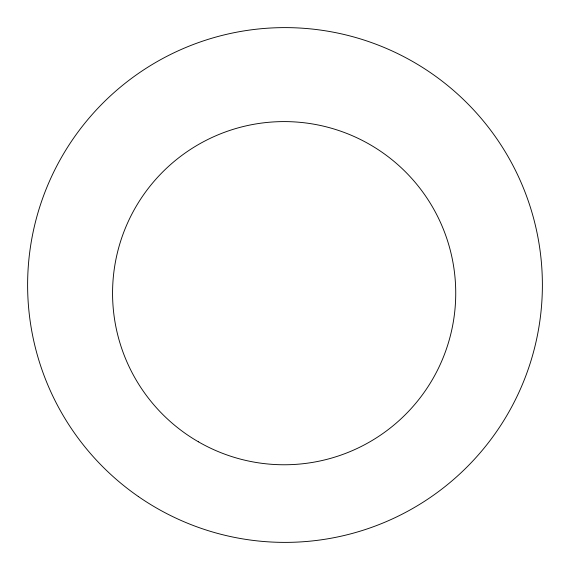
<?xml version="1.0" encoding="UTF-8"?>
<svg xmlns="http://www.w3.org/2000/svg" width="570" height="570" viewBox="0 0 570 570"><rect width="100%" height="100%" fill="white"/><g stroke="black" fill="none" stroke-linecap="round" stroke-linejoin="round"><path stroke-width="0.85" d="M138.289 496.477A257.384 257.384 0 0 0 541.5 306.318A257.384 257.384 0 0 0 175.211 52.205A257.384 257.384 0 0 0 138.289 496.477M198.353 441.779A171.591 171.591 0 0 0 455.736 293.18A171.591 171.591 0 0 0 198.353 144.581A171.591 171.591 0 0 0 198.353 441.779"/></g></svg>
